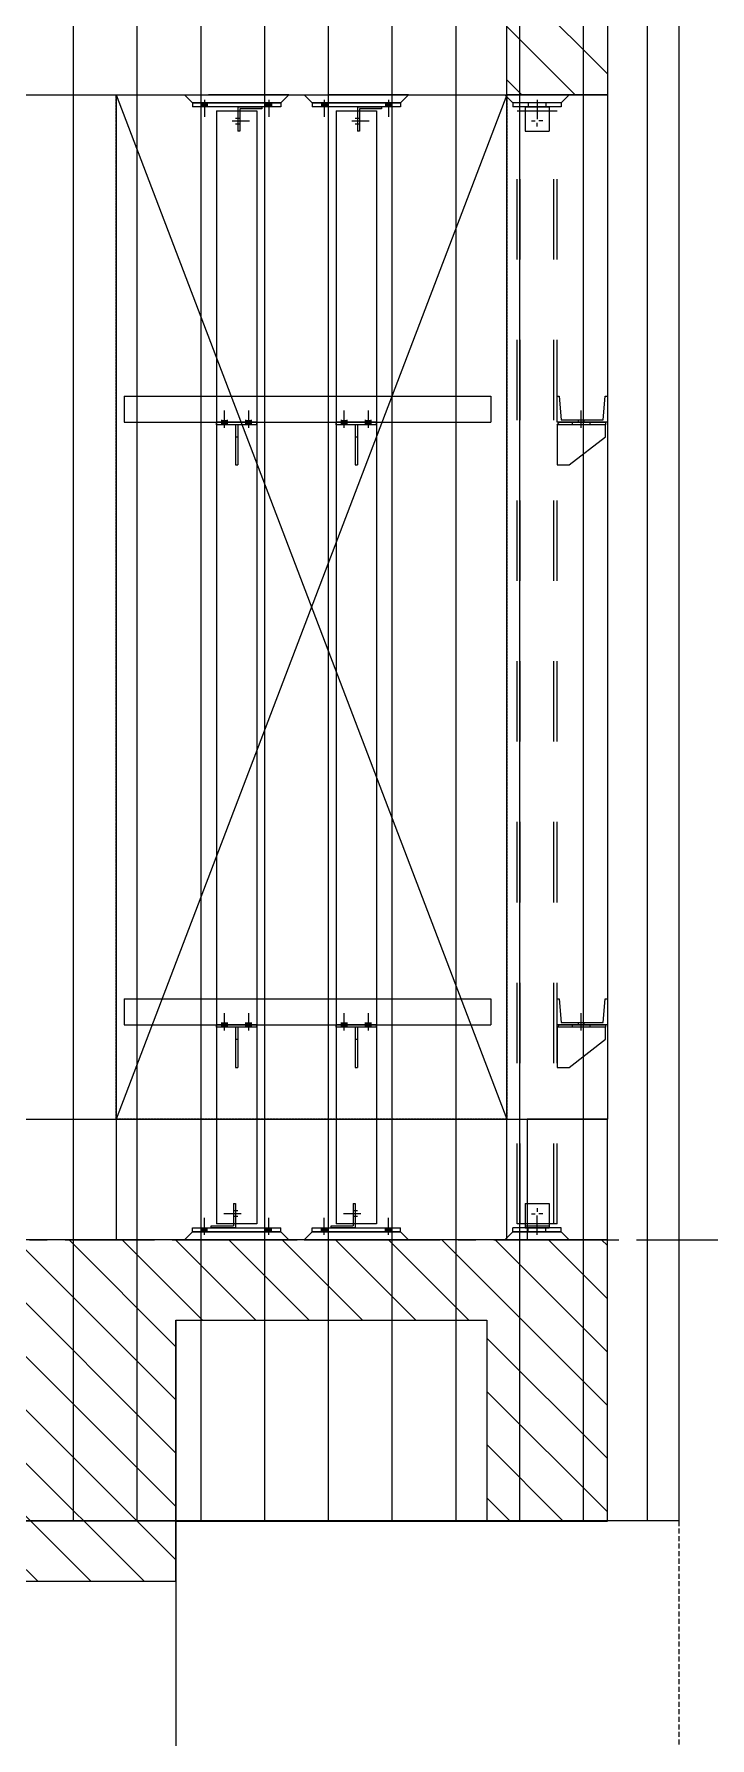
# Model space of a CAD drawing. Header units: millimetres. Extents: x 652554 to 1678317, y -308114 to 170803.
# Drawn here: x 722373 to 724056, y 105210 to 109451 of the extents above; entities that cross this region are included whole.
import ezdxf

# ---------------------------------------------------------------- set-up
doc = ezdxf.new("R2010")
doc.units = ezdxf.units.MM
for name, pattern in [('CENTER', [50.8, 31.75, -6.35, 6.35, -6.35]), ('HIDDEN', [0.375, 0.25, -0.125]), ('XKITLINE00', [0]), ('XKITLINE02', [4, 2, -2])]:
    doc.linetypes.add(name, pattern=pattern)
doc.layers.get('Defpoints').update_dxf_attribs({"color": 250})
doc.layers.add('Bolt', color=1, linetype='Continuous', lineweight=0)
doc.layers.add('Part', color=2, linetype='Continuous', lineweight=0)
doc.layers.add('DIM', color=1, linetype='Continuous')
pattern_1 = [(45, (-947147.55, 298469.645), (-66.2912607, 66.2912607), [])]

# ---------------------------------------------------------------- blocks, each defined once
blk = doc.blocks.new('SE Elv.3')
at = {"layer": 'Defpoints'}
h = blk.add_hatch(dxfattribs=at)
h.set_pattern_fill('ANSI31', color=249, scale=750)
h.set_pattern_definition(pattern_1)
h.paths.add_polyline_path([(715423.6, 119643.6), (715673.6, 119643.6), (715673.6, 120093.6), (715423.6, 120093.6)])
h = blk.add_hatch(dxfattribs=at)
h.set_pattern_fill('ANSI31', color=249, scale=750)
h.set_pattern_definition(pattern_1)
edge = h.paths.add_edge_path()
edge.add_line((722617.6, 116793.6), (722617.6, 116093.6))
edge.add_line((722617.6, 116093.6), (722367.6, 116093.6))
edge.add_line((722367.6, 116093.6), (722367.6, 116593.6))
edge.add_line((722367.6, 116593.6), (719872.6, 116593.6))
edge.add_line((719872.6, 116593.6), (719872.6, 116093.6))
edge.add_line((719872.6, 116093.6), (719622.6, 116093.6))
edge.add_line((719622.6, 116093.6), (719622.6, 116593.6))
edge.add_line((719622.6, 116593.6), (716897.6, 116593.6))
edge.add_line((716897.6, 116593.6), (716897.6, 115943.6))
edge.add_line((716897.6, 115943.6), (716497.6, 115943.6))
edge.add_line((716497.6, 115943.6), (716497.6, 116593.6))
edge.add_line((716497.6, 116593.6), (715723.6, 116593.6))
edge.add_line((715723.6, 116593.6), (715723.6, 116093.6))
edge.add_line((715723.6, 116093.6), (715423.6, 116093.6))
edge.add_line((715423.6, 116093.6), (715423.6, 116793.6))
edge.add_line((715423.6, 116793.6), (722617.6, 116793.1))
at = {"layer": 'Defpoints', "color": 249}
for p, q in [((715673.6, 119643.6), (716646.6, 117093.6)), ((716646.6, 119643.6), (715673.6, 117093.6))]:
    blk.add_line(p, q, dxfattribs=at)
for points in [[(715423.6, 123843.6), (715423.6, 117093.6)], [(715673.6, 116793.6), (715673.6, 123843.6)], [(724067.6, 119643.6), (715423.6, 119643.6)], [(716646.6, 119643.6), (716646.6, 116793.6)], [(723877.6, 117093.6), (715423.6, 117093.6)], [(715423.6, 116793.6), (724077.6, 116793.6)], [(722617.6, 116793.6), (722617.6, 116093.6), (722367.6, 116093.6), (722367.6, 116593.6), (719872.6, 116593.6), (719872.6, 116093.6), (719622.6, 116093.6), (719622.6, 116593.6), (716897.6, 116593.6), (716897.6, 115943.6), (716497.6, 115943.6), (716497.6, 116593.6), (715723.6, 116593.6), (715723.6, 116093.6), (715423.6, 116093.6), (715423.6, 116793.6), (722617.6, 116793.1)], [(716497.6, 116593.6), (716497.6, 112793.6)], [(716497.6, 116093.6), (715723.6, 116093.6)]]:
    blk.add_lwpolyline(points, dxfattribs=at)
for points in [[(715423.6, 119643.6), (715673.6, 119643.6), (715673.6, 120093.6), (715423.6, 120093.6)], [(715423.6, 117093.6), (715623.6, 117093.6), (715623.6, 116793.6), (715423.6, 116793.6)]]:
    blk.add_lwpolyline(points, close=True, dxfattribs=at)
at = {"layer": 'Defpoints', "linetype": 'CENTER', "ltscale": 7}
blk.add_lwpolyline([(726374.6, 116793.6), (706375.3, 116793.6)], dxfattribs=at)
at = {"layer": 'Defpoints', "color": 249, "linetype": 'HIDDEN', "ltscale": 5}
blk.add_lwpolyline([(716497.6, 116093.6), (716897.6, 116093.6)], dxfattribs=at)
blk = doc.blocks.new('*A11133148')
at = {"layer": 'Part', "linetype": 'XKITLINE00', "lineweight": 0}
for p, q in [((3345.663815, 392.633191), (3345.663815, 385.533191)), ((3345.663815, 392.633191), (3346.663815, 392.633191)), ((3346.663815, 392.633191), (3346.663815, 385.533191)), ((3345.663815, 384.823191), (3345.663815, 370.533191)), ((3346.663815, 384.823191), (3346.663815, 370.533191)), ((3345.663815, 369.823191), (3345.663815, 364.933191)), ((3346.663815, 369.823191), (3346.663815, 364.933191)), ((3346.663815, 364.933191), (3345.663815, 364.933191))]:
    blk.add_line(p, q, dxfattribs=at)
at = {"layer": 'Part', "linetype": 'XKITLINE02', "lineweight": 0}
for p, q in [((3345.663815, 385.533191), (3345.663815, 384.823191)), ((3346.663815, 385.533191), (3346.663815, 384.823191)), ((3345.663815, 370.533191), (3345.663815, 369.823191)), ((3346.663815, 370.533191), (3346.663815, 369.823191))]:
    blk.add_line(p, q, dxfattribs=at)
blk = doc.blocks.new('*A11143149')
at = {"layer": 'Part', "linetype": 'XKITLINE00', "lineweight": 0}
for p, q in [((3348.643815, 392.633191), (3348.643815, 385.533191)), ((3348.643815, 392.633191), (3349.643815, 392.633191)), ((3349.643815, 392.633191), (3349.643815, 385.533191)), ((3348.643815, 384.823191), (3348.643815, 370.533191)), ((3349.643815, 384.823191), (3349.643815, 370.533191)), ((3348.643815, 369.823191), (3348.643815, 364.933191)), ((3349.643815, 369.823191), (3349.643815, 364.933191)), ((3349.643815, 364.933191), (3348.643815, 364.933191))]:
    blk.add_line(p, q, dxfattribs=at)
at = {"layer": 'Part', "linetype": 'XKITLINE02', "lineweight": 0}
for p, q in [((3348.643815, 385.533191), (3348.643815, 384.823191)), ((3349.643815, 385.533191), (3349.643815, 384.823191)), ((3348.643815, 370.533191), (3348.643815, 369.823191)), ((3349.643815, 370.533191), (3349.643815, 369.823191))]:
    blk.add_line(p, q, dxfattribs=at)
blk = doc.blocks.new('*A11153150')
at = {"layer": 'Part', "linetype": 'XKITLINE02', "lineweight": 0}
for p, q in [((3353.143815, 364.933191), (3353.143815, 392.633191)), ((3353.143815, 392.633191), (3354.143815, 392.633191)), ((3353.223815, 364.933191), (3353.223815, 392.633191)), ((3354.063815, 364.933191), (3354.063815, 392.633191)), ((3354.143815, 364.933191), (3354.143815, 392.633191)), ((3354.143815, 364.933191), (3353.143815, 364.933191))]:
    blk.add_line(p, q, dxfattribs=at)
blk = doc.blocks.new('*A12123210')
at = {"layer": 'Part', "linetype": 'XKITLINE00', "lineweight": 0}
for p, q in [((3343.363815, 385.533191), (3343.363815, 384.883191)), ((3343.363815, 385.533191), (3352.493815, 385.533191)), ((3352.493815, 385.533191), (3352.493815, 384.883191)), ((3343.363815, 384.883191), (3352.493815, 384.883191))]:
    blk.add_line(p, q, dxfattribs=at)
blk = doc.blocks.new('*A12233212')
at = {"layer": 'Part', "linetype": 'XKITLINE02', "lineweight": 0}
for p, q in [((3354.143815, 369.883191), (3354.143815, 370.533191)), ((3354.143815, 370.533191), (3354.195378, 370.533191)), ((3354.195378, 370.533191), (3354.247003, 369.943191)), ((3355.290628, 369.943191), (3355.342253, 370.533191)), ((3355.342253, 370.533191), (3355.393815, 370.533191)), ((3355.393815, 370.533191), (3355.393815, 369.883191)), ((3355.393815, 369.883191), (3354.143815, 369.883191)), ((3354.247003, 369.943191), (3355.290628, 369.943191))]:
    blk.add_line(p, q, dxfattribs=at)
blk = doc.blocks.new('*A12243213')
at = {"layer": 'Part', "linetype": 'XKITLINE02', "lineweight": 0}
for p, q in [((3353.043815, 364.733191), (3353.043815, 364.833191)), ((3354.243815, 364.833191), (3353.043815, 364.833191)), ((3354.243815, 364.733191), (3354.243815, 364.833191)), ((3354.243815, 364.733191), (3353.043815, 364.733191))]:
    blk.add_line(p, q, dxfattribs=at)
blk = doc.blocks.new('*A12253214')
at = {"layer": 'Part', "linetype": 'XKITLINE02', "lineweight": 0}
for p, q in [((3353.343815, 365.433191), (3353.343815, 364.833191)), ((3353.343815, 365.433191), (3353.943815, 365.433191)), ((3353.943815, 365.433191), (3353.943815, 364.833191)), ((3353.343815, 364.883191), (3353.943815, 364.883191)), ((3353.343815, 364.833191), (3353.943815, 364.833191))]:
    blk.add_line(p, q, dxfattribs=at)
blk = doc.blocks.new('*A12263215')
at = {"layer": 'Part', "linetype": 'XKITLINE00', "lineweight": 0}
blk.add_line((3352.893815, 364.583191), (3352.843815, 364.533191), dxfattribs=at)
at = {"layer": 'Part', "linetype": 'XKITLINE02', "lineweight": 0}
for p, q in [((3352.843815, 364.533191), (3354.443815, 364.533191)), ((3353.043815, 364.733191), (3352.893815, 364.583191)), ((3353.043815, 364.733191), (3354.243815, 364.733191)), ((3354.243815, 364.733191), (3354.443815, 364.533191))]:
    blk.add_line(p, q, dxfattribs=at)
blk = doc.blocks.new('*A12293218')
at = {"layer": 'Part', "linetype": 'XKITLINE00', "lineweight": 0}
for p, q in [((3345.063815, 364.733191), (3345.063815, 364.833191)), ((3345.063815, 364.833191), (3347.263815, 364.833191)), ((3347.263815, 364.733191), (3347.263815, 364.833191)), ((3345.063815, 364.733191), (3347.263815, 364.733191))]:
    blk.add_line(p, q, dxfattribs=at)
blk = doc.blocks.new('*A12303219')
at = {"layer": 'Part', "linetype": 'XKITLINE02', "lineweight": 0}
for p, q in [((3346.083815, 365.433191), (3346.083815, 364.933191)), ((3346.083815, 365.433191), (3346.133815, 365.433191)), ((3346.133815, 365.433191), (3346.133815, 364.933191)), ((3346.133815, 364.833191), (3345.533815, 364.833191))]:
    blk.add_line(p, q, dxfattribs=at)
at = {"layer": 'Part', "linetype": 'XKITLINE00', "lineweight": 0}
for p, q in [((3345.533815, 364.833191), (3345.533815, 364.883191)), ((3345.533815, 364.883191), (3346.083815, 364.883191)), ((3346.083815, 364.933191), (3346.083815, 364.883191)), ((3346.133815, 364.933191), (3346.133815, 364.833191))]:
    blk.add_line(p, q, dxfattribs=at)
blk = doc.blocks.new('*A12313220')
at = {"layer": 'Part', "linetype": 'XKITLINE00', "lineweight": 0}
for p, q in [((3345.063815, 364.733191), (3344.863815, 364.533191)), ((3347.263815, 364.733191), (3345.063815, 364.733191)), ((3347.463815, 364.533191), (3347.263815, 364.733191))]:
    blk.add_line(p, q, dxfattribs=at)
at = {"layer": 'Part', "linetype": 'XKITLINE02', "lineweight": 0}
blk.add_line((3344.863815, 364.533191), (3347.463815, 364.533191), dxfattribs=at)
blk = doc.blocks.new('*A12323221')
at = {"layer": 'Part', "linetype": 'XKITLINE00', "lineweight": 0}
for p, q in [((3348.043815, 364.733191), (3348.043815, 364.833191)), ((3348.043815, 364.833191), (3350.243815, 364.833191)), ((3350.243815, 364.733191), (3350.243815, 364.833191)), ((3348.043815, 364.733191), (3350.243815, 364.733191))]:
    blk.add_line(p, q, dxfattribs=at)
blk = doc.blocks.new('*A12333222')
at = {"layer": 'Part', "linetype": 'XKITLINE02', "lineweight": 0}
for p, q in [((3349.063815, 365.433191), (3349.063815, 364.933191)), ((3349.063815, 365.433191), (3349.113815, 365.433191)), ((3349.113815, 365.433191), (3349.113815, 364.933191)), ((3349.113815, 364.833191), (3348.513815, 364.833191))]:
    blk.add_line(p, q, dxfattribs=at)
at = {"layer": 'Part', "linetype": 'XKITLINE00', "lineweight": 0}
for p, q in [((3348.513815, 364.833191), (3348.513815, 364.883191)), ((3348.513815, 364.883191), (3349.063815, 364.883191)), ((3349.063815, 364.933191), (3349.063815, 364.883191)), ((3349.113815, 364.933191), (3349.113815, 364.833191))]:
    blk.add_line(p, q, dxfattribs=at)
blk = doc.blocks.new('*A12343223')
at = {"layer": 'Part', "linetype": 'XKITLINE00', "lineweight": 0}
for p, q in [((3348.043815, 364.733191), (3347.843815, 364.533191)), ((3350.243815, 364.733191), (3348.043815, 364.733191)), ((3350.443815, 364.533191), (3350.243815, 364.733191))]:
    blk.add_line(p, q, dxfattribs=at)
at = {"layer": 'Part', "linetype": 'XKITLINE02', "lineweight": 0}
blk.add_line((3347.843815, 364.533191), (3350.443815, 364.533191), dxfattribs=at)
blk = doc.blocks.new('*A12363225')
at = {"layer": 'Part', "linetype": 'XKITLINE02', "lineweight": 0}
for p, q in [((3354.143815, 369.823191), (3354.203815, 369.883191)), ((3354.203815, 369.883191), (3355.343815, 369.883191)), ((3355.343815, 369.883191), (3355.343815, 369.823191)), ((3355.343815, 369.823191), (3354.143815, 369.823191))]:
    blk.add_line(p, q, dxfattribs=at)
blk = doc.blocks.new('*A12373226')
at = {"layer": 'Part', "linetype": 'XKITLINE02', "lineweight": 0}
for p, q in [((3355.343815, 369.823191), (3354.143815, 369.823191)), ((3354.143815, 369.823191), (3354.143815, 368.823191)), ((3354.443815, 368.823191), (3355.343815, 369.523191)), ((3355.343815, 369.523191), (3355.343815, 369.823191)), ((3354.143815, 368.823191), (3354.443815, 368.823191))]:
    blk.add_line(p, q, dxfattribs=at)
blk = doc.blocks.new('*A12383227')
at = {"layer": 'Part', "linetype": 'XKITLINE00', "lineweight": 0}
for p, q in [((3348.643815, 369.823191), (3348.643815, 369.883191)), ((3349.643815, 369.823191), (3349.643815, 369.883191)), ((3349.643815, 369.823191), (3348.643815, 369.823191))]:
    blk.add_line(p, q, dxfattribs=at)
at = {"layer": 'Part', "linetype": 'XKITLINE02', "lineweight": 0}
blk.add_line((3349.643815, 369.883191), (3348.643815, 369.883191), dxfattribs=at)
blk = doc.blocks.new('*A12413230')
at = {"layer": 'Part', "linetype": 'XKITLINE00', "lineweight": 0}
for p, q in [((3346.193815, 369.823191), (3346.133815, 369.823191)), ((3346.133815, 369.823191), (3346.133815, 368.823191)), ((3346.133815, 369.523191), (3346.193815, 369.523191)), ((3346.193815, 369.823191), (3346.193815, 368.823191)), ((3346.133815, 368.823191), (3346.193815, 368.823191))]:
    blk.add_line(p, q, dxfattribs=at)
blk = doc.blocks.new('*A12423231')
at = {"layer": 'Part', "linetype": 'XKITLINE00', "lineweight": 0}
for p, q in [((3345.663815, 369.823191), (3345.663815, 369.883191)), ((3346.663815, 369.823191), (3346.663815, 369.883191)), ((3346.663815, 369.823191), (3345.663815, 369.823191))]:
    blk.add_line(p, q, dxfattribs=at)
at = {"layer": 'Part', "linetype": 'XKITLINE02', "lineweight": 0}
blk.add_line((3346.663815, 369.883191), (3345.663815, 369.883191), dxfattribs=at)
blk = doc.blocks.new('*A12433232')
at = {"layer": 'Part', "linetype": 'XKITLINE00', "lineweight": 0}
for p, q in [((3343.363815, 370.533191), (3343.363815, 369.883191)), ((3343.363815, 370.533191), (3352.493815, 370.533191)), ((3352.493815, 370.533191), (3352.493815, 369.883191)), ((3343.363815, 369.883191), (3352.493815, 369.883191))]:
    blk.add_line(p, q, dxfattribs=at)
blk = doc.blocks.new('*A12443233')
at = {"layer": 'Part', "linetype": 'XKITLINE00', "lineweight": 0}
for p, q in [((3349.173815, 369.823191), (3349.113815, 369.823191)), ((3349.113815, 369.823191), (3349.113815, 368.823191)), ((3349.113815, 369.523191), (3349.173815, 369.523191)), ((3349.173815, 369.823191), (3349.173815, 368.823191)), ((3349.113815, 368.823191), (3349.173815, 368.823191))]:
    blk.add_line(p, q, dxfattribs=at)
blk = doc.blocks.new('*A12533240')
at = {"layer": 'Bolt', "linetype": 'XKITLINE00', "lineweight": 0}
for p, q in [((3353.503815, 365.183191), (3353.597055, 365.183191)), ((3353.643815, 365.323191), (3353.643815, 365.229951)), ((3353.783815, 365.183191), (3353.690575, 365.183191)), ((3353.643815, 365.043191), (3353.643815, 365.136431))]:
    blk.add_line(p, q, dxfattribs=at)
blk = doc.blocks.new('*A12543241')
at = {"layer": 'Bolt', "linetype": 'XKITLINE02', "lineweight": 0}
for p, q in [((3353.423815, 364.733191), (3353.423815, 364.833191)), ((3353.423815, 364.733191), (3353.423815, 364.833191)), ((3353.643815, 364.653991), (3353.643815, 365.083191)), ((3353.643815, 364.653991), (3353.643815, 365.083191)), ((3353.863815, 364.733191), (3353.863815, 364.833191)), ((3353.863815, 364.733191), (3353.863815, 364.833191))]:
    blk.add_line(p, q, dxfattribs=at)
blk = doc.blocks.new('*A12563243')
at = {"layer": 'Bolt', "linetype": 'XKITLINE02', "lineweight": 0}
for p, q in [((3346.273015, 365.183191), (3345.843815, 365.183191)), ((3346.133815, 365.253191), (3346.083815, 365.253191)), ((3346.193815, 365.253191), (3346.133815, 365.253191)), ((3346.133815, 365.113191), (3346.083815, 365.113191)), ((3346.193815, 365.113191), (3346.133815, 365.113191))]:
    blk.add_line(p, q, dxfattribs=at)
blk = doc.blocks.new('*A12573244')
at = {"layer": 'Bolt'}
for points in [[(3345.434, 364.833), (3345.434, 364.733), (3345.294, 364.733), (3345.294, 364.833)], [(3347.034, 364.833), (3347.034, 364.733), (3346.894, 364.733), (3346.894, 364.833)]]:
    blk.add_hatch(color=256, dxfattribs=at).paths.add_polyline_path(points, flags=17)
at = {"layer": 'Bolt', "linetype": 'XKITLINE00', "lineweight": 0}
for p, q in [((3345.294, 364.733), (3345.294, 364.833)), ((3345.364, 364.654), (3345.364, 365.083)), ((3345.434, 364.733), (3345.434, 364.833)), ((3346.894, 364.733), (3346.894, 364.833)), ((3346.964, 364.654), (3346.964, 365.083)), ((3347.034, 364.733), (3347.034, 364.833))]:
    blk.add_line(p, q, dxfattribs=at)
blk = doc.blocks.new('*A12583245')
at = {"layer": 'Bolt', "linetype": 'XKITLINE02', "lineweight": 0}
for p, q in [((3349.253015, 365.183191), (3348.823815, 365.183191)), ((3349.113815, 365.253191), (3349.063815, 365.253191)), ((3349.173815, 365.253191), (3349.113815, 365.253191)), ((3349.113815, 365.113191), (3349.063815, 365.113191)), ((3349.173815, 365.113191), (3349.113815, 365.113191))]:
    blk.add_line(p, q, dxfattribs=at)
blk = doc.blocks.new('*A12593246')
at = {"layer": 'Bolt'}
for points in [[(3348.414, 364.833), (3348.414, 364.733), (3348.274, 364.733), (3348.274, 364.833)], [(3350.014, 364.833), (3350.014, 364.733), (3349.874, 364.733), (3349.874, 364.833)]]:
    blk.add_hatch(color=256, dxfattribs=at).paths.add_polyline_path(points, flags=17)
at = {"layer": 'Bolt', "linetype": 'XKITLINE00', "lineweight": 0}
for p, q in [((3348.274, 364.733), (3348.274, 364.833)), ((3348.344, 364.654), (3348.344, 365.083)), ((3348.414, 364.733), (3348.414, 364.833)), ((3349.874, 364.733), (3349.874, 364.833)), ((3349.944, 364.654), (3349.944, 365.083)), ((3350.014, 364.733), (3350.014, 364.833))]:
    blk.add_line(p, q, dxfattribs=at)
blk = doc.blocks.new('*A12613248')
at = {"layer": 'Bolt', "linetype": 'XKITLINE02', "lineweight": 0}
for p, q in [((3354.523815, 369.823191), (3354.523815, 369.883191)), ((3354.523815, 369.823191), (3354.523815, 369.883191)), ((3354.673815, 369.883191), (3354.673815, 369.943191)), ((3354.673815, 369.883191), (3354.673815, 369.943191)), ((3354.743815, 369.743991), (3354.743815, 370.173191)), ((3354.743815, 369.743991), (3354.743815, 370.173191)), ((3354.813815, 369.883191), (3354.813815, 369.943191)), ((3354.813815, 369.883191), (3354.813815, 369.943191)), ((3354.963815, 369.823191), (3354.963815, 369.883191)), ((3354.963815, 369.823191), (3354.963815, 369.883191))]:
    blk.add_line(p, q, dxfattribs=at)
blk = doc.blocks.new('*A12633250')
at = {"layer": 'Bolt'}
for points in [[(3345.794, 369.883), (3345.794, 369.943), (3345.934, 369.943), (3345.934, 369.883)], [(3345.794, 369.823), (3345.794, 369.883), (3345.934, 369.883), (3345.934, 369.823)], [(3346.394, 369.883), (3346.394, 369.943), (3346.534, 369.943), (3346.534, 369.883)], [(3346.394, 369.823), (3346.394, 369.883), (3346.534, 369.883), (3346.534, 369.823)]]:
    blk.add_hatch(color=256, dxfattribs=at).paths.add_polyline_path(points, flags=17)
at = {"layer": 'Bolt', "linetype": 'XKITLINE00', "lineweight": 0}
for p, q in [((3345.794, 369.883), (3345.794, 369.943)), ((3345.794, 369.823), (3345.794, 369.883)), ((3345.864, 369.744), (3345.864, 370.173)), ((3345.934, 369.883), (3345.934, 369.943)), ((3345.934, 369.823), (3345.934, 369.883)), ((3346.394, 369.883), (3346.394, 369.943)), ((3346.394, 369.823), (3346.394, 369.883)), ((3346.464, 369.744), (3346.464, 370.173)), ((3346.534, 369.883), (3346.534, 369.943)), ((3346.534, 369.823), (3346.534, 369.883))]:
    blk.add_line(p, q, dxfattribs=at)
blk = doc.blocks.new('*A12643251')
at = {"layer": 'Bolt'}
for points in [[(3348.774, 369.883), (3348.774, 369.943), (3348.914, 369.943), (3348.914, 369.883)], [(3348.774, 369.823), (3348.774, 369.883), (3348.914, 369.883), (3348.914, 369.823)], [(3349.374, 369.883), (3349.374, 369.943), (3349.514, 369.943), (3349.514, 369.883)], [(3349.374, 369.823), (3349.374, 369.883), (3349.514, 369.883), (3349.514, 369.823)]]:
    blk.add_hatch(color=256, dxfattribs=at).paths.add_polyline_path(points, flags=17)
at = {"layer": 'Bolt', "linetype": 'XKITLINE00', "lineweight": 0}
for p, q in [((3348.774, 369.883), (3348.774, 369.943)), ((3348.774, 369.823), (3348.774, 369.883)), ((3348.844, 369.744), (3348.844, 370.173)), ((3348.914, 369.883), (3348.914, 369.943)), ((3348.914, 369.823), (3348.914, 369.883)), ((3349.374, 369.883), (3349.374, 369.943)), ((3349.374, 369.823), (3349.374, 369.883)), ((3349.444, 369.744), (3349.444, 370.173)), ((3349.514, 369.883), (3349.514, 369.943)), ((3349.514, 369.823), (3349.514, 369.883))]:
    blk.add_line(p, q, dxfattribs=at)
blk = doc.blocks.new('*A12693253')
at = {"layer": 'Part', "linetype": 'XKITLINE00', "lineweight": 0}
for p, q in [((3345.663815, 384.823191), (3345.663815, 384.883191)), ((3346.663815, 384.823191), (3345.663815, 384.823191)), ((3346.663815, 384.823191), (3346.663815, 384.883191))]:
    blk.add_line(p, q, dxfattribs=at)
at = {"layer": 'Part', "linetype": 'XKITLINE02', "lineweight": 0}
blk.add_line((3346.663815, 384.883191), (3345.663815, 384.883191), dxfattribs=at)
blk = doc.blocks.new('*A12703254')
at = {"layer": 'Part', "linetype": 'XKITLINE00', "lineweight": 0}
for p, q in [((3346.193815, 384.823191), (3346.133815, 384.823191)), ((3346.133815, 384.823191), (3346.133815, 383.823191)), ((3346.193815, 384.823191), (3346.193815, 383.823191)), ((3346.133815, 384.523191), (3346.193815, 384.523191)), ((3346.133815, 383.823191), (3346.193815, 383.823191))]:
    blk.add_line(p, q, dxfattribs=at)
blk = doc.blocks.new('*A12773261')
at = {"layer": 'Bolt'}
for points in [[(3345.794, 384.883), (3345.794, 384.943), (3345.934, 384.943), (3345.934, 384.883)], [(3345.794, 384.823), (3345.794, 384.883), (3345.934, 384.883), (3345.934, 384.823)], [(3346.394, 384.883), (3346.394, 384.943), (3346.534, 384.943), (3346.534, 384.883)], [(3346.394, 384.823), (3346.394, 384.883), (3346.534, 384.883), (3346.534, 384.823)]]:
    blk.add_hatch(color=256, dxfattribs=at).paths.add_polyline_path(points, flags=17)
at = {"layer": 'Bolt', "linetype": 'XKITLINE00', "lineweight": 0}
for p, q in [((3345.864, 384.744), (3345.864, 385.173)), ((3346.464, 384.744), (3346.464, 385.173)), ((3345.794, 384.883), (3345.794, 384.943)), ((3345.794, 384.823), (3345.794, 384.883)), ((3345.934, 384.883), (3345.934, 384.943)), ((3345.934, 384.823), (3345.934, 384.883)), ((3346.394, 384.883), (3346.394, 384.943)), ((3346.394, 384.823), (3346.394, 384.883)), ((3346.534, 384.883), (3346.534, 384.943)), ((3346.534, 384.823), (3346.534, 384.883))]:
    blk.add_line(p, q, dxfattribs=at)
blk = doc.blocks.new('*A12823265')
at = {"layer": 'Part', "linetype": 'XKITLINE02', "lineweight": 0}
for p, q in [((3354.143815, 384.883191), (3354.143815, 385.533191)), ((3354.143815, 385.533191), (3354.195378, 385.533191)), ((3354.195378, 385.533191), (3354.247003, 384.943191)), ((3355.290628, 384.943191), (3355.342253, 385.533191)), ((3355.342253, 385.533191), (3355.393815, 385.533191)), ((3355.393815, 385.533191), (3355.393815, 384.883191)), ((3355.393815, 384.883191), (3354.143815, 384.883191)), ((3354.247003, 384.943191), (3355.290628, 384.943191))]:
    blk.add_line(p, q, dxfattribs=at)
blk = doc.blocks.new('*A12833266')
at = {"layer": 'Part', "linetype": 'XKITLINE02', "lineweight": 0}
for p, q in [((3355.343815, 384.823191), (3354.143815, 384.823191)), ((3354.143815, 384.823191), (3354.143815, 383.823191)), ((3355.343815, 384.523191), (3355.343815, 384.823191)), ((3354.443815, 383.823191), (3355.343815, 384.523191)), ((3354.143815, 383.823191), (3354.443815, 383.823191))]:
    blk.add_line(p, q, dxfattribs=at)
blk = doc.blocks.new('*A12843267')
at = {"layer": 'Part', "linetype": 'XKITLINE02', "lineweight": 0}
for p, q in [((3354.143815, 384.823191), (3354.203815, 384.883191)), ((3355.343815, 384.823191), (3354.143815, 384.823191)), ((3354.203815, 384.883191), (3355.343815, 384.883191)), ((3355.343815, 384.883191), (3355.343815, 384.823191))]:
    blk.add_line(p, q, dxfattribs=at)
blk = doc.blocks.new('*A12853268')
at = {"layer": 'Part', "linetype": 'XKITLINE00', "lineweight": 0}
for p, q in [((3348.643815, 384.823191), (3348.643815, 384.883191)), ((3349.643815, 384.823191), (3348.643815, 384.823191)), ((3349.643815, 384.823191), (3349.643815, 384.883191))]:
    blk.add_line(p, q, dxfattribs=at)
at = {"layer": 'Part', "linetype": 'XKITLINE02', "lineweight": 0}
blk.add_line((3349.643815, 384.883191), (3348.643815, 384.883191), dxfattribs=at)
blk = doc.blocks.new('*A12863269')
at = {"layer": 'Part', "linetype": 'XKITLINE00', "lineweight": 0}
for p, q in [((3349.173815, 384.823191), (3349.113815, 384.823191)), ((3349.113815, 384.823191), (3349.113815, 383.823191)), ((3349.173815, 384.823191), (3349.173815, 383.823191)), ((3349.113815, 384.523191), (3349.173815, 384.523191)), ((3349.113815, 383.823191), (3349.173815, 383.823191))]:
    blk.add_line(p, q, dxfattribs=at)
blk = doc.blocks.new('*A13093270')
at = {"layer": 'Bolt', "linetype": 'XKITLINE02', "lineweight": 0}
for p, q in [((3354.743815, 384.743991), (3354.743815, 385.173191)), ((3354.743815, 384.743991), (3354.743815, 385.173191)), ((3354.523815, 384.823191), (3354.523815, 384.883191)), ((3354.523815, 384.823191), (3354.523815, 384.883191)), ((3354.673815, 384.883191), (3354.673815, 384.943191)), ((3354.673815, 384.883191), (3354.673815, 384.943191)), ((3354.813815, 384.883191), (3354.813815, 384.943191)), ((3354.813815, 384.883191), (3354.813815, 384.943191)), ((3354.963815, 384.823191), (3354.963815, 384.883191)), ((3354.963815, 384.823191), (3354.963815, 384.883191))]:
    blk.add_line(p, q, dxfattribs=at)
blk = doc.blocks.new('*A13103271')
at = {"layer": 'Bolt'}
for points in [[(3348.774, 384.883), (3348.774, 384.943), (3348.914, 384.943), (3348.914, 384.883)], [(3348.774, 384.823), (3348.774, 384.883), (3348.914, 384.883), (3348.914, 384.823)], [(3349.374, 384.883), (3349.374, 384.943), (3349.514, 384.943), (3349.514, 384.883)], [(3349.374, 384.823), (3349.374, 384.883), (3349.514, 384.883), (3349.514, 384.823)]]:
    blk.add_hatch(color=256, dxfattribs=at).paths.add_polyline_path(points, flags=17)
at = {"layer": 'Bolt', "linetype": 'XKITLINE00', "lineweight": 0}
for p, q in [((3348.844, 384.744), (3348.844, 385.173)), ((3349.444, 384.744), (3349.444, 385.173)), ((3348.774, 384.883), (3348.774, 384.943)), ((3348.774, 384.823), (3348.774, 384.883)), ((3348.914, 384.883), (3348.914, 384.943)), ((3348.914, 384.823), (3348.914, 384.883)), ((3349.374, 384.883), (3349.374, 384.943)), ((3349.374, 384.823), (3349.374, 384.883)), ((3349.514, 384.883), (3349.514, 384.943)), ((3349.514, 384.823), (3349.514, 384.883))]:
    blk.add_line(p, q, dxfattribs=at)
blk = doc.blocks.new('*A13133272')
at = {"layer": 'Part', "linetype": 'XKITLINE02', "lineweight": 0}
for p, q in [((3354.243815, 392.833191), (3353.043815, 392.833191)), ((3353.043815, 392.833191), (3353.043815, 392.733191)), ((3354.243815, 392.833191), (3354.243815, 392.733191)), ((3354.243815, 392.733191), (3353.043815, 392.733191))]:
    blk.add_line(p, q, dxfattribs=at)
blk = doc.blocks.new('*A13143273')
at = {"layer": 'Part', "linetype": 'XKITLINE02', "lineweight": 0}
for p, q in [((3353.343815, 392.733191), (3353.343815, 392.133191)), ((3353.343815, 392.733191), (3353.943815, 392.733191)), ((3353.943815, 392.733191), (3353.943815, 392.133191)), ((3353.343815, 392.133191), (3353.943815, 392.133191))]:
    blk.add_line(p, q, dxfattribs=at)
blk = doc.blocks.new('*A13153274')
at = {"layer": 'Part', "linetype": 'XKITLINE00', "lineweight": 0}
blk.add_line((3352.843815, 393.033191), (3352.893815, 392.983191), dxfattribs=at)
at = {"layer": 'Part', "linetype": 'XKITLINE02', "lineweight": 0}
for p, q in [((3352.843815, 393.033191), (3354.443815, 393.033191)), ((3352.893815, 392.983191), (3353.043815, 392.833191)), ((3354.243815, 392.833191), (3353.043815, 392.833191)), ((3354.443815, 393.033191), (3354.243815, 392.833191))]:
    blk.add_line(p, q, dxfattribs=at)
blk = doc.blocks.new('*A13193278')
at = {"layer": 'Part', "linetype": 'XKITLINE00', "lineweight": 0}
for p, q in [((3347.263815, 392.833191), (3345.063815, 392.833191)), ((3345.063815, 392.833191), (3345.063815, 392.733191)), ((3347.263815, 392.833191), (3347.263815, 392.733191)), ((3347.263815, 392.733191), (3345.063815, 392.733191))]:
    blk.add_line(p, q, dxfattribs=at)
blk = doc.blocks.new('*A13203279')
at = {"layer": 'Part', "linetype": 'XKITLINE00', "lineweight": 0}
for p, q in [((3346.193815, 392.733191), (3346.193815, 392.633191)), ((3346.793815, 392.683191), (3346.243815, 392.683191)), ((3346.243815, 392.683191), (3346.243815, 392.633191)), ((3346.793815, 392.733191), (3346.793815, 392.683191))]:
    blk.add_line(p, q, dxfattribs=at)
at = {"layer": 'Part', "linetype": 'XKITLINE02', "lineweight": 0}
for p, q in [((3346.193815, 392.733191), (3346.793815, 392.733191)), ((3346.193815, 392.633191), (3346.193815, 392.133191)), ((3346.243815, 392.633191), (3346.243815, 392.133191)), ((3346.243815, 392.133191), (3346.193815, 392.133191))]:
    blk.add_line(p, q, dxfattribs=at)
blk = doc.blocks.new('*A13213280')
at = {"layer": 'Part', "linetype": 'XKITLINE00', "lineweight": 0}
for p, q in [((3344.863815, 393.033191), (3345.063815, 392.833191)), ((3345.063815, 392.833191), (3347.263815, 392.833191)), ((3347.263815, 392.833191), (3347.463815, 393.033191))]:
    blk.add_line(p, q, dxfattribs=at)
at = {"layer": 'Part', "linetype": 'XKITLINE02', "lineweight": 0}
blk.add_line((3347.463815, 393.033191), (3344.863815, 393.033191), dxfattribs=at)
blk = doc.blocks.new('*A13223281')
at = {"layer": 'Part', "linetype": 'XKITLINE00', "lineweight": 0}
for p, q in [((3350.243815, 392.833191), (3348.043815, 392.833191)), ((3348.043815, 392.833191), (3348.043815, 392.733191)), ((3350.243815, 392.833191), (3350.243815, 392.733191)), ((3350.243815, 392.733191), (3348.043815, 392.733191))]:
    blk.add_line(p, q, dxfattribs=at)
blk = doc.blocks.new('*A13233282')
at = {"layer": 'Part', "linetype": 'XKITLINE00', "lineweight": 0}
for p, q in [((3349.173815, 392.733191), (3349.173815, 392.633191)), ((3349.773815, 392.683191), (3349.223815, 392.683191)), ((3349.223815, 392.683191), (3349.223815, 392.633191)), ((3349.773815, 392.733191), (3349.773815, 392.683191))]:
    blk.add_line(p, q, dxfattribs=at)
at = {"layer": 'Part', "linetype": 'XKITLINE02', "lineweight": 0}
for p, q in [((3349.173815, 392.733191), (3349.773815, 392.733191)), ((3349.173815, 392.633191), (3349.173815, 392.133191)), ((3349.223815, 392.633191), (3349.223815, 392.133191)), ((3349.223815, 392.133191), (3349.173815, 392.133191))]:
    blk.add_line(p, q, dxfattribs=at)
blk = doc.blocks.new('*A13243283')
at = {"layer": 'Part', "linetype": 'XKITLINE00', "lineweight": 0}
for p, q in [((3347.843815, 393.033191), (3348.043815, 392.833191)), ((3348.043815, 392.833191), (3350.243815, 392.833191)), ((3350.243815, 392.833191), (3350.443815, 393.033191))]:
    blk.add_line(p, q, dxfattribs=at)
at = {"layer": 'Part', "linetype": 'XKITLINE02', "lineweight": 0}
blk.add_line((3350.443815, 393.033191), (3347.843815, 393.033191), dxfattribs=at)
blk = doc.blocks.new('*A13313290')
at = {"layer": 'Bolt', "linetype": 'XKITLINE00', "lineweight": 0}
for p, q in [((3353.503815, 392.383191), (3353.597055, 392.383191)), ((3353.643815, 392.523191), (3353.643815, 392.429951)), ((3353.643815, 392.243191), (3353.643815, 392.336431)), ((3353.783815, 392.383191), (3353.690575, 392.383191))]:
    blk.add_line(p, q, dxfattribs=at)
blk = doc.blocks.new('*A13323291')
at = {"layer": 'Bolt', "linetype": 'XKITLINE02', "lineweight": 0}
for p, q in [((3353.423815, 392.833191), (3353.423815, 392.733191)), ((3353.423815, 392.833191), (3353.423815, 392.733191)), ((3353.643815, 392.912391), (3353.643815, 392.483191)), ((3353.643815, 392.912391), (3353.643815, 392.483191)), ((3353.863815, 392.833191), (3353.863815, 392.733191)), ((3353.863815, 392.833191), (3353.863815, 392.733191))]:
    blk.add_line(p, q, dxfattribs=at)
blk = doc.blocks.new('*A13353294')
at = {"layer": 'Bolt', "linetype": 'XKITLINE02', "lineweight": 0}
for p, q in [((3346.054615, 392.383191), (3346.483815, 392.383191)), ((3346.133815, 392.453191), (3346.193815, 392.453191)), ((3346.193815, 392.453191), (3346.243815, 392.453191)), ((3346.133815, 392.313191), (3346.193815, 392.313191)), ((3346.193815, 392.313191), (3346.243815, 392.313191))]:
    blk.add_line(p, q, dxfattribs=at)
blk = doc.blocks.new('*A13363295')
at = {"layer": 'Bolt'}
for points in [[(3345.294, 392.733), (3345.294, 392.833), (3345.434, 392.833), (3345.434, 392.733)], [(3346.894, 392.733), (3346.894, 392.833), (3347.034, 392.833), (3347.034, 392.733)]]:
    blk.add_hatch(color=256, dxfattribs=at).paths.add_polyline_path(points, flags=17)
at = {"layer": 'Bolt', "linetype": 'XKITLINE00', "lineweight": 0}
for p, q in [((3345.294, 392.833), (3345.294, 392.733)), ((3345.364, 392.912), (3345.364, 392.483)), ((3345.434, 392.833), (3345.434, 392.733)), ((3346.894, 392.833), (3346.894, 392.733)), ((3346.964, 392.912), (3346.964, 392.483)), ((3347.034, 392.833), (3347.034, 392.733))]:
    blk.add_line(p, q, dxfattribs=at)
blk = doc.blocks.new('*A13373296')
at = {"layer": 'Bolt', "linetype": 'XKITLINE02', "lineweight": 0}
for p, q in [((3349.034615, 392.383191), (3349.463815, 392.383191)), ((3349.113815, 392.453191), (3349.173815, 392.453191)), ((3349.173815, 392.453191), (3349.223815, 392.453191)), ((3349.113815, 392.313191), (3349.173815, 392.313191)), ((3349.173815, 392.313191), (3349.223815, 392.313191))]:
    blk.add_line(p, q, dxfattribs=at)
blk = doc.blocks.new('*A13383297')
at = {"layer": 'Bolt'}
for points in [[(3348.274, 392.733), (3348.274, 392.833), (3348.414, 392.833), (3348.414, 392.733)], [(3349.874, 392.733), (3349.874, 392.833), (3350.014, 392.833), (3350.014, 392.733)]]:
    blk.add_hatch(color=256, dxfattribs=at).paths.add_polyline_path(points, flags=17)
at = {"layer": 'Bolt', "linetype": 'XKITLINE00', "lineweight": 0}
for p, q in [((3348.274, 392.833), (3348.274, 392.733)), ((3348.344, 392.912), (3348.344, 392.483)), ((3348.414, 392.833), (3348.414, 392.733)), ((3349.874, 392.833), (3349.874, 392.733)), ((3349.944, 392.912), (3349.944, 392.483)), ((3350.014, 392.833), (3350.014, 392.733))]:
    blk.add_line(p, q, dxfattribs=at)

msp = doc.modelspace()

# ---------------------------------------------------------------- hatches: boundary and pattern name
h = msp.add_hatch()
h.set_pattern_fill('ANSI31', color=49, scale=50, angle=45)
h.paths.add_polyline_path([(714942.4259, 109950), (723981.0808, 109950), (723975.1799, 105750.001), (714924.7232, 105750.001)])

# ---------------------------------------------------------------- linework, layer by layer
at = {"color": 1}
msp.add_lwpolyline([(714936.5249, 109950), (723978.1303, 109950), (723978.1303, 105750.001), (714936.5249, 105750.001)], close=True, dxfattribs=at)
at = {"color": 4, "linetype": 'HIDDEN', "ltscale": 10}
msp.add_lwpolyline([(722577.5249, 109300), (723550.525, 109300), (723550.525, 106750), (722577.5249, 106750)], close=True, dxfattribs=at)
at = {"layer": 'DIM', "color": 6, "linetype": 'HIDDEN', "ltscale": 50}
msp.add_lwpolyline([(714936.5249, 109950), (723978.1303, 109950), (723978.1303, 101229.8585), (714936.5249, 101229.8585)], close=True, dxfattribs=at)

# ---------------------------------------------------------------- block references
at = {"xscale": -1}
msp.add_blockref('SE Elv.3', (1439224.1252, -10343.6115), dxfattribs=at)
at = {"lineweight": 0, "xscale": 100, "yscale": 100, "zscale": 100}
for name in ['*A13213280', '*A13243283', '*A13153274', '*A13193278', '*A13363295', '*A11133148', '*A13203279', '*A13223281', '*A13383297', '*A11143149', '*A13233282', '*A13133272', '*A11153150', '*A13143273', '*A13323291', '*A13353294', '*A13373296', '*A13313290', '*A12123210', '*A12823265', '*A12773261', '*A13103271', '*A13093270', '*A12693253', '*A12703254', '*A12853268', '*A12863269', '*A12843267', '*A12833266', '*A12433232', '*A12633250', '*A12643251', '*A12233212', '*A12613248', '*A12423231', '*A12413230', '*A12383227', '*A12443233', '*A12363225', '*A12373226', '*A12573244', '*A12303219', '*A12563243', '*A12593246', '*A12333222', '*A12583245', '*A12253214', '*A12543241', '*A12533240', '*A12313220', '*A12293218', '*A12343223', '*A12323221', '*A12263215', '*A12243213']:
    msp.add_blockref(name, (388261.1434, 69996.6809), dxfattribs=at)

doc.saveas('drawing.dxf')
